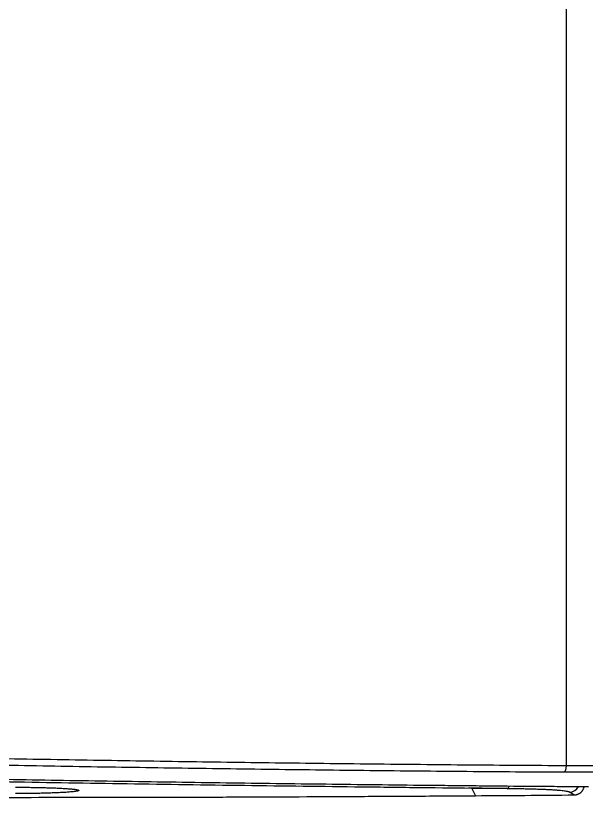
# Model space of a CAD drawing. Header units: millimetres. Extents: x -33000 to 294000, y 0 to 42408.
# Drawn here: x 8675.6 to 8758.7, y 15404.7 to 15518.5 of the extents above; entities that cross this region are included whole.
import ezdxf

# ---------------------------------------------------------------- set-up
doc = ezdxf.new("R2010")
doc.units = ezdxf.units.MM
doc.header["$LTSCALE"] = 50
doc.layers.add('arch', color=8, linetype='Continuous')

msp = doc.modelspace()

# ---------------------------------------------------------------- linework, layer by layer
at = {"layer": 'arch', "linetype": 'Continuous'}
msp.add_line((8742.06, 15406), (8742.56, 15404.93), dxfattribs=at)
for centre, major_axis, ratio, start_param, end_param in [((8747.19, 15407.44), (-0.02, -1.5), 0.325966, 0.053503, 0.7703), ((8756.24, 15406.94), (-0.74, -1.3), 0.994967, 0.534249, 1.624058)]:
    msp.add_ellipse(centre, major_axis=major_axis, ratio=ratio, start_param=start_param, end_param=end_param, dxfattribs=at)
for points in [[(8755.77, 15799.72), (8755.77, 15669.59), (8755.77, 15539.46), (8755.77, 15409.34)], [(8741.54, 15406.08), (8742.2, 15406.07), (8743.5, 15406.06), (8745.39, 15406.02), (8746.6, 15406.03), (8747.19, 15406.05)], [(8747.2, 15405.95), (8745.49, 15405.96), (8743.78, 15405.98), (8742.06, 15406)], [(8742.56, 15404.93), (8747.36, 15404.96), (8752.16, 15404.98), (8756.96, 15405.05)]]:
    msp.add_open_spline(points, degree=3, dxfattribs=at)
for points, knots in [([(8755.46, 15408.34), (8753.1, 15408.34), (8750.75, 15408.36), (8746.04, 15408.39), (8743.69, 15408.41), (8736.63, 15408.47), (8731.92, 15408.52), (8722.51, 15408.62), (8717.81, 15408.68), (8708.39, 15408.8), (8703.69, 15408.86), (8694.27, 15409), (8689.57, 15409.07), (8680.16, 15409.23), (8675.45, 15409.31), (8661.33, 15409.56), (8651.92, 15409.74), (8642.51, 15409.98)], [0, 0, 0, 0, 0.0625, 0.0625, 0.125, 0.125, 0.25, 0.25, 0.375, 0.375, 0.5, 0.5, 0.625, 0.625, 0.75, 0.75, 1, 1, 1, 1]), ([(8642.84, 15410.98), (8652.25, 15410.74), (8661.66, 15410.56), (8675.78, 15410.31), (8680.48, 15410.23), (8689.89, 15410.07), (8694.6, 15410), (8704.01, 15409.86), (8713.42, 15409.73), (8722.83, 15409.62), (8732.24, 15409.52), (8736.95, 15409.47), (8744.01, 15409.41), (8746.36, 15409.39), (8751.06, 15409.36), (8753.42, 15409.34), (8755.77, 15409.34)], [0, 0, 0, 0, 0.25, 0.25, 0.375, 0.375, 0.5, 0.5, 0.625, 0.75, 0.75, 0.875, 0.875, 0.9375, 0.9375, 1, 1, 1, 1]), ([(8755.77, 15409.34), (8759.21, 15409.32), (8762.67, 15409.33), (8769.61, 15409.37), (8773.1, 15409.41), (8778.36, 15409.5), (8780.12, 15409.53), (8783.64, 15409.6), (8785.41, 15409.64), (8788.06, 15409.71), (8788.95, 15409.74), (8790.72, 15409.79), (8791.61, 15409.81), (8794.28, 15409.89), (8796.06, 15409.95), (8797.84, 15410.02)], [0, 0, 0, 0, 0.25, 0.25, 0.5, 0.5, 0.625, 0.625, 0.75, 0.75, 0.8125, 0.8125, 0.875, 0.875, 1, 1, 1, 1]), ([(8755.77, 15409.34), (8755.77, 15409.27), (8755.77, 15409.21), (8755.76, 15409.08), (8755.75, 15409.02), (8755.74, 15408.91), (8755.73, 15408.85), (8755.71, 15408.74), (8755.69, 15408.69), (8755.66, 15408.6), (8755.65, 15408.56), (8755.61, 15408.49), (8755.6, 15408.45), (8755.56, 15408.4), (8755.54, 15408.38), (8755.5, 15408.35), (8755.48, 15408.34), (8755.46, 15408.34)], [0, 0, 0, 0, 0.125, 0.125, 0.25, 0.25, 0.375, 0.375, 0.5, 0.5, 0.625, 0.625, 0.75, 0.75, 0.875, 0.875, 1, 1, 1, 1]), ([(8797.7, 15409.03), (8795.91, 15408.96), (8794.12, 15408.9), (8791.44, 15408.81), (8790.55, 15408.79), (8788.77, 15408.74), (8787.88, 15408.72), (8785.22, 15408.65), (8783.44, 15408.6), (8779.91, 15408.53), (8778.14, 15408.5), (8772.86, 15408.41), (8769.36, 15408.37), (8762.38, 15408.33), (8758.91, 15408.33), (8755.46, 15408.34)], [0, 0, 0, 0, 0.125, 0.125, 0.1875, 0.1875, 0.25, 0.25, 0.375, 0.375, 0.5, 0.5, 0.75, 0.75, 1, 1, 1, 1]), ([(8742.06, 15406), (8739.22, 15406.03), (8736.37, 15406.06), (8730.68, 15406.12), (8727.83, 15406.16), (8719.29, 15406.26), (8713.59, 15406.33), (8702.21, 15406.48), (8696.51, 15406.56), (8685.13, 15406.74), (8679.43, 15406.83), (8670.89, 15406.98), (8668.04, 15407.04), (8662.35, 15407.14), (8656.66, 15407.25), (8650.96, 15407.38), (8645.27, 15407.51), (8642.43, 15407.58), (8628.19, 15407.94), (8616.81, 15408.3), (8605.43, 15408.72)], [0, 0, 0, 0, 0.0625, 0.0625, 0.125, 0.125, 0.25, 0.25, 0.375, 0.375, 0.5, 0.5, 0.5625, 0.5625, 0.625, 0.6875, 0.6875, 0.75, 0.75, 1, 1, 1, 1]), ([(8642.58, 15407.97), (8652.28, 15407.72), (8661.98, 15407.54), (8676.54, 15407.28), (8681.39, 15407.2), (8691.1, 15407.04), (8695.95, 15406.97), (8705.65, 15406.83), (8710.51, 15406.76), (8720.21, 15406.64), (8725.06, 15406.58), (8732.34, 15406.5), (8734.77, 15406.47), (8738.41, 15406.44), (8739.62, 15406.42), (8742.05, 15406.4), (8743.26, 15406.38), (8746.9, 15406.35), (8749.33, 15406.32), (8752.97, 15406.3), (8754.18, 15406.29), (8756.61, 15406.28), (8757.82, 15406.27), (8759.03, 15406.27)], [0, 0, 0, 0, 0.25, 0.25, 0.375, 0.375, 0.5, 0.5, 0.625, 0.625, 0.75, 0.75, 0.8125, 0.8125, 0.84375, 0.84375, 0.875, 0.875, 0.9375, 0.9375, 0.96875, 0.96875, 1, 1, 1, 1]), ([(8599.88, 15405.41), (8605.83, 15405.28), (8611.77, 15405.17), (8623.66, 15404.99), (8629.6, 15404.91), (8638.52, 15404.82), (8641.49, 15404.8), (8647.44, 15404.76), (8650.41, 15404.74), (8659.33, 15404.7), (8665.27, 15404.69), (8677.16, 15404.69), (8686.08, 15404.69), (8695, 15404.71), (8700.94, 15404.72), (8703.92, 15404.73), (8712.83, 15404.77), (8718.78, 15404.79), (8727.7, 15404.84), (8730.67, 15404.86), (8736.62, 15404.89), (8739.59, 15404.91), (8742.56, 15404.93)], [0, 0, 0, 0, 0.125, 0.125, 0.25, 0.25, 0.3125, 0.3125, 0.375, 0.375, 0.5, 0.5, 0.625, 0.6875, 0.6875, 0.75, 0.75, 0.875, 0.875, 0.9375, 0.9375, 1, 1, 1, 1]), ([(8675.63, 15406.16), (8675.65, 15406.16), (8675.68, 15406.16), (8675.72, 15406.16), (8675.77, 15406.16), (8675.81, 15406.16), (8675.86, 15406.16), (8675.9, 15406.16), (8675.95, 15406.16), (8675.99, 15406.16), (8676.04, 15406.16), (8676.08, 15406.16), (8676.13, 15406.15), (8676.17, 15406.15), (8676.22, 15406.15), (8676.26, 15406.15), (8676.31, 15406.15), (8676.35, 15406.15), (8676.4, 15406.15), (8676.44, 15406.15), (8676.49, 15406.15), (8676.53, 15406.15), (8676.58, 15406.15), (8676.62, 15406.15), (8676.67, 15406.15), (8676.71, 15406.15), (8676.76, 15406.15), (8676.8, 15406.15), (8676.85, 15406.15), (8676.89, 15406.15), (8676.94, 15406.15), (8676.98, 15406.15), (8677.03, 15406.15), (8677.07, 15406.15), (8677.11, 15406.15), (8677.16, 15406.15), (8677.2, 15406.15), (8677.25, 15406.15), (8677.29, 15406.15), (8677.34, 15406.15), (8677.38, 15406.15), (8677.56, 15406.15), (8677.87, 15406.14), (8678.31, 15406.14), (8678.74, 15406.13), (8679.16, 15406.12), (8679.57, 15406.11), (8679.97, 15406.1), (8680.36, 15406.09), (8680.79, 15406.08), (8681.24, 15406.06), (8681.7, 15406.04), (8682.14, 15406.02), (8682.56, 15406), (8682.94, 15405.98), (8683.29, 15405.95), (8683.6, 15405.93), (8683.89, 15405.9), (8684.14, 15405.88), (8684.35, 15405.85), (8684.52, 15405.82), (8684.66, 15405.79), (8684.76, 15405.76), (8684.82, 15405.73), (8684.84, 15405.7), (8684.82, 15405.67), (8684.76, 15405.64), (8684.66, 15405.61), (8684.53, 15405.58), (8684.35, 15405.55), (8684.14, 15405.52), (8683.89, 15405.5), (8683.61, 15405.47), (8683.29, 15405.44), (8682.94, 15405.42), (8682.56, 15405.39), (8682.08, 15405.37), (8681.49, 15405.34), (8680.88, 15405.32), (8680.37, 15405.3), (8679.98, 15405.29), (8679.57, 15405.28), (8679.16, 15405.27), (8678.74, 15405.26), (8678.31, 15405.26), (8677.88, 15405.25), (8677.55, 15405.25), (8677.34, 15405.24), (8677.25, 15405.24), (8677.16, 15405.24), (8677.06, 15405.24), (8676.97, 15405.24), (8676.87, 15405.24), (8676.78, 15405.24), (8676.68, 15405.24), (8676.59, 15405.24), (8676.49, 15405.24), (8676.4, 15405.24), (8676.3, 15405.24), (8676.21, 15405.24), (8676.11, 15405.24), (8676.02, 15405.24), (8675.92, 15405.24), (8675.82, 15405.24), (8675.73, 15405.24), (8675.66, 15405.24), (8675.63, 15405.24)], [0, 0, 0, 0, 0.001566, 0.003131, 0.004696, 0.006259, 0.007823, 0.009385, 0.010947, 0.012509, 0.01407, 0.015631, 0.017192, 0.018752, 0.020311, 0.021871, 0.02343, 0.024989, 0.026548, 0.028107, 0.029666, 0.031225, 0.032783, 0.034342, 0.035901, 0.03746, 0.039019, 0.040579, 0.042138, 0.043698, 0.045258, 0.046819, 0.04838, 0.049941, 0.051503, 0.053065, 0.054628, 0.056191, 0.057755, 0.05932, 0.060885, 0.062451, 0.078124, 0.09376, 0.109397, 0.125073, 0.140664, 0.156219, 0.171775, 0.18737, 0.208267, 0.229121, 0.250022, 0.270814, 0.291564, 0.312361, 0.333223, 0.354043, 0.374912, 0.395769, 0.416586, 0.437452, 0.458245, 0.478997, 0.499798, 0.520693, 0.541546, 0.562447, 0.583221, 0.603954, 0.624732, 0.645621, 0.666466, 0.687357, 0.708176, 0.72895, 0.749769, 0.780996, 0.81222, 0.827891, 0.843524, 0.859156, 0.874826, 0.890421, 0.905978, 0.921535, 0.937129, 0.940447, 0.943762, 0.947075, 0.950385, 0.953693, 0.956999, 0.960305, 0.963609, 0.966913, 0.970216, 0.97352, 0.976824, 0.98013, 0.983436, 0.986744, 0.990054, 0.993367, 0.996682, 1, 1, 1, 1]), ([(8756.26, 15405.45), (8756.23, 15405.46), (8756.19, 15405.48), (8756.11, 15405.5), (8756.07, 15405.51), (8756.02, 15405.52), (8755.98, 15405.53), (8755.96, 15405.54), (8755.87, 15405.55), (8755.78, 15405.57), (8755.59, 15405.6), (8755.37, 15405.63), (8754.99, 15405.67), (8754.69, 15405.69), (8754.44, 15405.71), (8754.36, 15405.72), (8754.23, 15405.73), (8754.19, 15405.73), (8754.1, 15405.74), (8753.87, 15405.75), (8753.45, 15405.78), (8752.82, 15405.81), (8752.15, 15405.83), (8751.66, 15405.85), (8751.35, 15405.86), (8751.29, 15405.86), (8751.16, 15405.87), (8751.1, 15405.87), (8750.9, 15405.88), (8750.77, 15405.88), (8750.37, 15405.89), (8749.83, 15405.9), (8748.99, 15405.92), (8748.41, 15405.93), (8747.81, 15405.94), (8747.51, 15405.94), (8747.2, 15405.95)], [0, 0, 0, 0, 0.0625, 0.0625, 0.09375, 0.109375, 0.109375, 0.125, 0.125, 0.1875, 0.1875, 0.25, 0.3125, 0.375, 0.375, 0.40625, 0.40625, 0.421875, 0.421875, 0.4375, 0.5, 0.5625, 0.625, 0.6875, 0.6875, 0.703125, 0.703125, 0.71875, 0.71875, 0.75, 0.75, 0.8125, 0.875, 0.9375, 0.9375, 1, 1, 1, 1]), ([(8756.96, 15405.05), (8756.9, 15405.08), (8756.84, 15405.11), (8756.61, 15405.24), (8756.43, 15405.34), (8756.26, 15405.45)], [0, 0, 0, 0, 0.241703, 0.241703, 1, 1, 1, 1]), ([(8756.96, 15405.05), (8757.06, 15405.05), (8757.15, 15405.06), (8757.27, 15405.08), (8757.29, 15405.09), (8757.34, 15405.1), (8757.36, 15405.11), (8757.43, 15405.13), (8757.52, 15405.17), (8757.61, 15405.21), (8757.67, 15405.24), (8757.7, 15405.26), (8757.74, 15405.28), (8757.76, 15405.29), (8757.86, 15405.36), (8757.93, 15405.43), (8758.03, 15405.53), (8758.07, 15405.56), (8758.11, 15405.62), (8758.13, 15405.64), (8758.16, 15405.68), (8758.17, 15405.7), (8758.24, 15405.8), (8758.28, 15405.89), (8758.33, 15406), (8758.34, 15406.02), (8758.35, 15406.07), (8758.36, 15406.09), (8758.38, 15406.16), (8758.39, 15406.21), (8758.4, 15406.26), (8758.41, 15406.27), (8758.41, 15406.27)], [0, 0, 0, 0, 0.14142, 0.14142, 0.176775, 0.176775, 0.21213, 0.21213, 0.28284, 0.35355, 0.35355, 0.388905, 0.388905, 0.424261, 0.424261, 0.565681, 0.565681, 0.636391, 0.636391, 0.671746, 0.671746, 0.707101, 0.707101, 0.848521, 0.848521, 0.883876, 0.883876, 0.919231, 0.919231, 0.989941, 0.989941, 1, 1, 1, 1])]:
    msp.add_open_spline(points, degree=3, knots=knots, dxfattribs=at)

doc.saveas('drawing.dxf')
